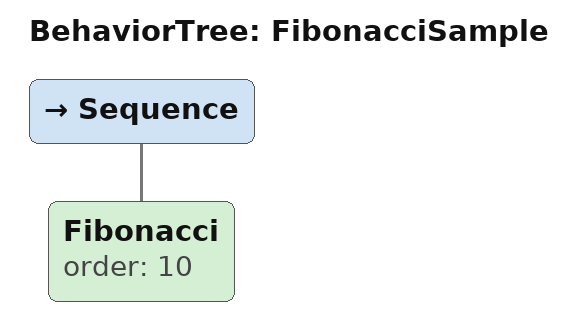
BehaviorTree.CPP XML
<root BTCPP_format="4">
  <BehaviorTree ID="FibonacciSample">
    <Sequence>
      <Fibonacci order="10"/>
    </Sequence>
  </BehaviorTree>
</root>
